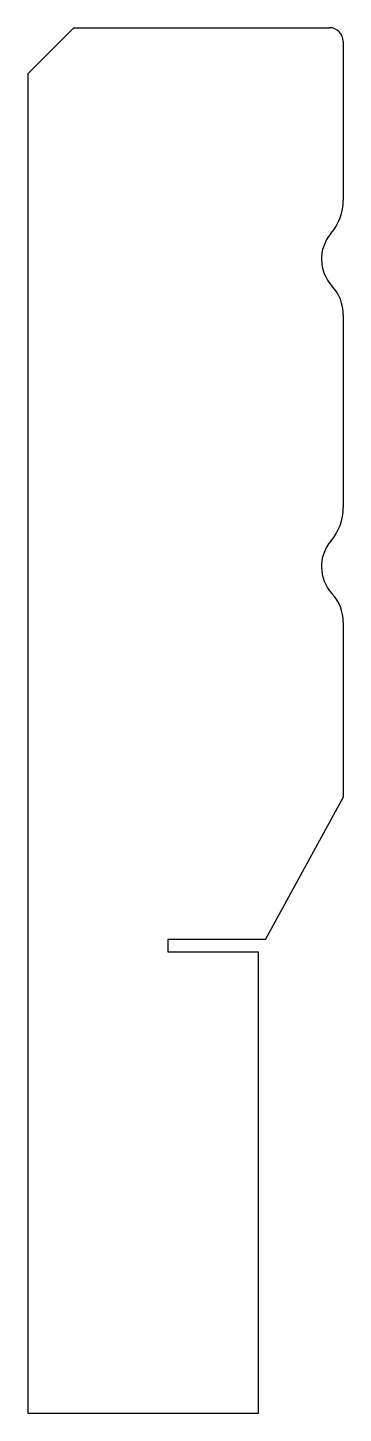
# Model space of a CAD drawing. Header units: millimetres. Extents: x 1042 to 1247, y -55 to 846.
import ezdxf

# ---------------------------------------------------------------- set-up
doc = ezdxf.new("R2010")
doc.units = ezdxf.units.MM

msp = doc.modelspace()

# ---------------------------------------------------------------- linework, layer by layer
for p, q in [((1071.62, 846.03), (1041.62, 816.03)), ((1071.62, 846.03), (1237.62, 846.03)), ((1246.62, 837.03), (1246.62, 733.99)), ((1041.62, 816.03), (1041.62, -54.97)), ((1246.62, 659.4), (1246.62, 533.99)), ((1246.62, 459.4), (1246.62, 345.49)), ((1196, 253.03), (1246.62, 345.49)), ((1196, 253.03), (1132.62, 253.03)), ((1132.62, 253.03), (1132.62, 245.03)), ((1132.62, 245.03), (1191.62, 245.03)), ((1191.62, -54.97), (1191.62, 245.03)), ((1041.62, -54.97), (1191.62, -54.97))]:
    msp.add_line(p, q)
for centre, radius, start, end in [((1237.62, 837.03), 9, 0, 90), ((1213.12, 733.99), 33.5, 319.51426, 0), ((1258.14, 695.56), 25.7, 139.51426, 222.81415), ((1219.12, 659.4), 27.5, 360, 42.81415), ((1213.12, 533.99), 33.5, 319.51426, 0), ((1258.14, 495.56), 25.7, 139.51426, 222.81415), ((1219.12, 459.4), 27.5, 360, 42.81415)]:
    msp.add_arc(centre, radius, start, end)

doc.saveas('drawing.dxf')
